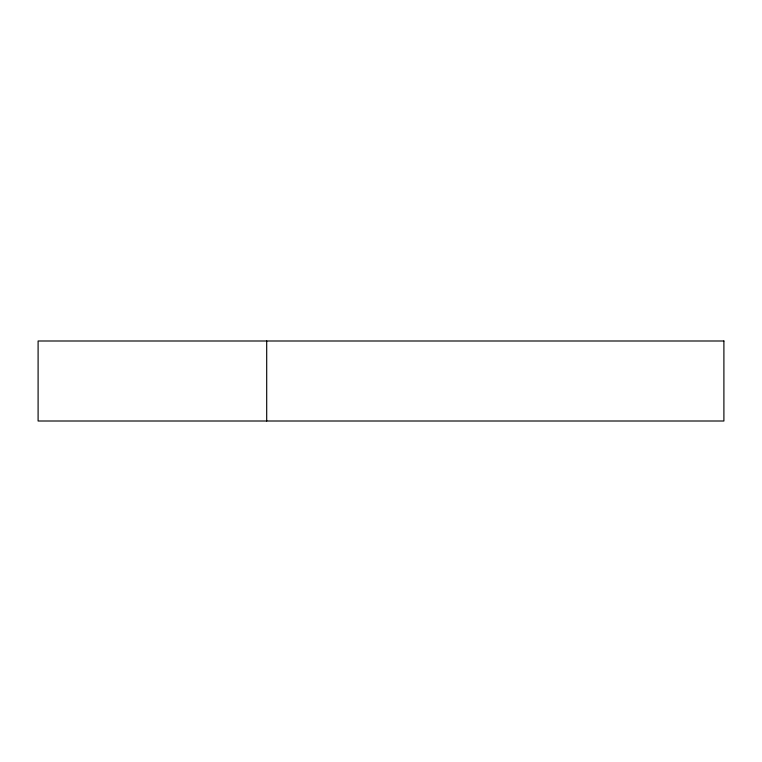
<?xml version="1.0" encoding="UTF-8"?>
<svg xmlns="http://www.w3.org/2000/svg" width="762" height="762" viewBox="0 0 762 762"><rect width="100%" height="100%" fill="white"/><g stroke="black" fill="none" stroke-linecap="round" stroke-linejoin="round"><path stroke-width="1.14" d="M266.7 340.995L266.7 421.005M723.9 340.995L38.1 340.995L38.1 421.005L723.9 421.005L723.9 340.995"/></g></svg>
